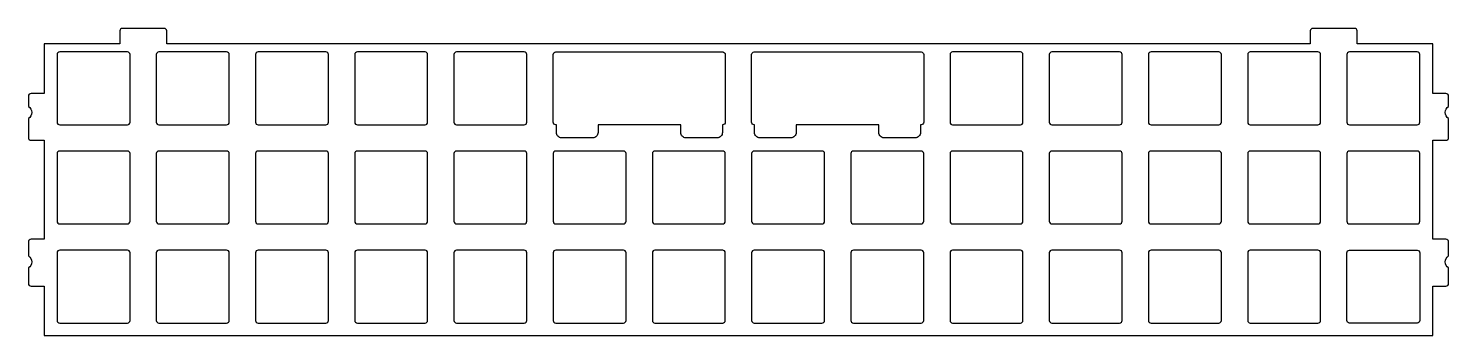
# Model space of a CAD drawing. Header units: millimetres. Extents: x -232 to 41, y 10 to 69.
import ezdxf

# ---------------------------------------------------------------- set-up
doc = ezdxf.new("R2010")
doc.units = ezdxf.units.MM
doc.layers.get('0').update_dxf_attribs({"linetype": 'CONTINUOUS'})

msp = doc.modelspace()

# ---------------------------------------------------------------- linework, layer by layer
for points in [[(-231.6, 19.64, 0.414214), (-231.1, 19.14), (-228.6, 19.14), (-228.6, 9.62), (38.1, 9.62), (38.1, 19.14), (40.6, 19.14, 0.414214), (41.1, 19.64), (41.1, 22.63, -0.563093), (41.1, 24.94), (41.1, 27.64, 0.414214), (40.6, 28.14), (38.1, 28.14), (38.1, 47.16), (40.6, 47.16, 0.414214), (41.1, 47.66), (41.1, 51.36, -0.563093), (41.1, 53.67), (41.1, 55.66, 0.414214), (40.6, 56.16), (38.1, 56.16), (38.1, 65.68), (23.54, 65.68), (23.54, 68.18, 0.414214), (23.04, 68.68), (15.04, 68.68, 0.414214), (14.54, 68.18), (14.54, 65.68), (-23.11, 65.68), (-167.39, 65.68), (-205.04, 65.68), (-205.04, 68.18, 0.414214), (-205.54, 68.68), (-213.54, 68.68, 0.414214), (-214.04, 68.18), (-214.04, 65.68), (-228.6, 65.68), (-228.6, 56.16), (-231.1, 56.16, 0.414214), (-231.6, 55.66), (-231.6, 53.67, -0.563093), (-231.6, 51.36), (-231.6, 47.66, 0.414214), (-231.1, 47.16), (-228.6, 47.16), (-228.6, 28.14), (-231.1, 28.14, 0.414214), (-231.6, 27.64), (-231.6, 24.94, -0.563093), (-231.6, 22.63)], [(-212.59, 50.15, 0.414214), (-212.09, 50.65), (-212.09, 63.65, 0.414214), (-212.59, 64.15), (-225.59, 64.15, 0.414214), (-226.09, 63.65), (-226.09, 50.65, 0.414214), (-225.59, 50.15)], [(-206.54, 64.15, 0.414214), (-207.04, 63.65), (-207.04, 50.65, 0.414214), (-206.54, 50.15), (-193.54, 50.15, 0.414214), (-193.04, 50.65), (-193.04, 63.65, 0.414214), (-193.54, 64.15)], [(-187.99, 50.65, 0.414214), (-187.49, 50.15), (-174.49, 50.15, 0.414214), (-173.99, 50.65), (-173.99, 63.65, 0.414214), (-174.49, 64.15), (-187.49, 64.15, 0.414214), (-187.99, 63.65)], [(-168.94, 50.65, 0.414214), (-168.44, 50.15), (-155.44, 50.15, 0.414214), (-154.94, 50.65), (-154.94, 63.65, 0.414214), (-155.44, 64.15), (-168.44, 64.15, 0.414214), (-168.94, 63.65)], [(-135.89, 63.65, 0.414214), (-136.39, 64.15), (-149.39, 64.15, 0.414214), (-149.89, 63.65), (-149.89, 50.65, 0.414214), (-149.39, 50.15), (-136.39, 50.15, 0.414214), (-135.89, 50.65)], [(-98.29, 50.15), (-98.34, 50.15), (-98.34, 48.65, -0.414214), (-99.34, 47.65), (-105.34, 47.65, -0.414214), (-106.34, 48.65), (-106.34, 50.15), (-122.22, 50.15), (-122.22, 48.65, -0.414214), (-123.22, 47.65), (-129.22, 47.65, -0.414214), (-130.22, 48.65), (-130.22, 50.15), (-130.34, 50.15, -0.414214), (-130.84, 50.65), (-130.84, 63.65, -0.414214), (-130.34, 64.15), (-98.29, 64.15, -0.414214), (-97.79, 63.65), (-97.79, 50.65, -0.414214)], [(-92.73, 50.65), (-92.73, 63.65, -0.414214), (-92.23, 64.15), (-60.18, 64.15, -0.414214), (-59.68, 63.65), (-59.68, 50.65, -0.414214), (-60.18, 50.15), (-60.31, 50.15), (-60.31, 48.65, -0.414214), (-61.31, 47.65), (-67.31, 47.65, -0.414214), (-68.31, 48.65), (-68.31, 50.15), (-84.18, 50.15), (-84.18, 48.65, -0.414214), (-85.18, 47.65), (-91.18, 47.65, -0.414214), (-92.18, 48.65), (-92.18, 50.15), (-92.23, 50.15, -0.414214)], [(-41.13, 50.15, 0.414214), (-40.63, 50.65), (-40.63, 63.65, 0.414214), (-41.13, 64.15), (-54.13, 64.15, 0.414214), (-54.63, 63.65), (-54.63, 50.65, 0.414214), (-54.13, 50.15)], [(-22.08, 50.15, 0.414214), (-21.58, 50.65), (-21.58, 63.65, 0.414214), (-22.08, 64.15), (-35.08, 64.15, 0.414214), (-35.58, 63.65), (-35.58, 50.65, 0.414214), (-35.08, 50.15)], [(-3.03, 50.15, 0.414214), (-2.53, 50.65), (-2.53, 63.65, 0.414214), (-3.03, 64.15), (-16.03, 64.15, 0.414214), (-16.53, 63.65), (-16.53, 50.65, 0.414214), (-16.03, 50.15)], [(16.02, 50.15, 0.414214), (16.52, 50.65), (16.52, 63.65, 0.414214), (16.02, 64.15), (3.02, 64.15, 0.414214), (2.52, 63.65), (2.52, 50.65, 0.414214), (3.02, 50.15)], [(35.07, 50.15, 0.414214), (35.57, 50.65), (35.57, 63.65, 0.414214), (35.07, 64.15), (22.07, 64.15, 0.414214), (21.57, 63.65), (21.57, 50.65, 0.414214), (22.07, 50.15)], [(-226.09, 31.6, 0.414214), (-225.59, 31.1), (-212.59, 31.1, 0.414214), (-212.09, 31.6), (-212.09, 44.6, 0.414214), (-212.59, 45.1), (-225.59, 45.1, 0.414214), (-226.09, 44.6)], [(-193.54, 31.1, 0.414214), (-193.04, 31.6), (-193.04, 44.6, 0.414214), (-193.54, 45.1), (-206.54, 45.1, 0.414214), (-207.04, 44.6), (-207.04, 31.6, 0.414214), (-206.54, 31.1)], [(-173.99, 44.6, 0.414214), (-174.49, 45.1), (-187.49, 45.1, 0.414214), (-187.99, 44.6), (-187.99, 31.6, 0.414214), (-187.49, 31.1), (-174.49, 31.1, 0.414214), (-173.99, 31.6)], [(-154.94, 44.6, 0.414214), (-155.44, 45.1), (-168.44, 45.1, 0.414214), (-168.94, 44.6), (-168.94, 31.6, 0.414214), (-168.44, 31.1), (-155.44, 31.1, 0.414214), (-154.94, 31.6)], [(-149.89, 31.6, 0.414214), (-149.39, 31.1), (-136.39, 31.1, 0.414214), (-135.89, 31.6), (-135.89, 44.6, 0.414214), (-136.39, 45.1), (-149.39, 45.1, 0.414214), (-149.89, 44.6)], [(-117.34, 31.1, 0.414214), (-116.84, 31.6), (-116.84, 44.6, 0.414214), (-117.34, 45.1), (-130.34, 45.1, 0.414214), (-130.84, 44.6), (-130.84, 31.6, 0.414214), (-130.34, 31.1)], [(-111.29, 45.1, 0.414214), (-111.79, 44.6), (-111.79, 31.6, 0.414214), (-111.29, 31.1), (-98.29, 31.1, 0.414214), (-97.79, 31.6), (-97.79, 44.6, 0.414214), (-98.29, 45.1)], [(-79.23, 31.1, 0.414214), (-78.73, 31.6), (-78.73, 44.6, 0.414214), (-79.23, 45.1), (-92.23, 45.1, 0.414214), (-92.73, 44.6), (-92.73, 31.6, 0.414214), (-92.23, 31.1)], [(-60.18, 31.1, 0.414214), (-59.68, 31.6), (-59.68, 44.6, 0.414214), (-60.18, 45.1), (-73.18, 45.1, 0.414214), (-73.68, 44.6), (-73.68, 31.6, 0.414214), (-73.18, 31.1)], [(-41.13, 31.1, 0.414214), (-40.63, 31.6), (-40.63, 44.6, 0.414214), (-41.13, 45.1), (-54.13, 45.1, 0.414214), (-54.63, 44.6), (-54.63, 31.6, 0.414214), (-54.13, 31.1)], [(-22.08, 31.1, 0.414214), (-21.58, 31.6), (-21.58, 44.6, 0.414214), (-22.08, 45.1), (-35.08, 45.1, 0.414214), (-35.58, 44.6), (-35.58, 31.6, 0.414214), (-35.08, 31.1)], [(-3.03, 31.1, 0.414214), (-2.53, 31.6), (-2.53, 44.6, 0.414214), (-3.03, 45.1), (-16.03, 45.1, 0.414214), (-16.53, 44.6), (-16.53, 31.6, 0.414214), (-16.03, 31.1)], [(16.02, 31.1, 0.414214), (16.52, 31.6), (16.52, 44.6, 0.414214), (16.02, 45.1), (3.02, 45.1, 0.414214), (2.52, 44.6), (2.52, 31.6, 0.414214), (3.02, 31.1)], [(35.07, 31.1, 0.414214), (35.57, 31.6), (35.57, 44.6, 0.414214), (35.07, 45.1), (22.07, 45.1, 0.414214), (21.57, 44.6), (21.57, 31.6, 0.414214), (22.07, 31.1)], [(-212.59, 12.05, 0.414214), (-212.09, 12.55), (-212.09, 25.55, 0.414214), (-212.59, 26.05), (-225.59, 26.05, 0.414214), (-226.09, 25.55), (-226.09, 12.55, 0.414214), (-225.59, 12.05)], [(-206.54, 26.05, 0.414214), (-207.04, 25.55), (-207.04, 12.55, 0.414214), (-206.54, 12.05), (-193.54, 12.05, 0.414214), (-193.04, 12.55), (-193.04, 25.55, 0.414214), (-193.54, 26.05)], [(-173.99, 25.55, 0.414214), (-174.49, 26.05), (-187.49, 26.05, 0.414214), (-187.99, 25.55), (-187.99, 12.55, 0.414214), (-187.49, 12.05), (-174.49, 12.05, 0.414214), (-173.99, 12.55)], [(-155.44, 12.05, 0.414214), (-154.94, 12.55), (-154.94, 25.55, 0.414214), (-155.44, 26.05), (-168.44, 26.05, 0.414214), (-168.94, 25.55), (-168.94, 12.55, 0.414214), (-168.44, 12.05)], [(-149.89, 12.55, 0.414214), (-149.39, 12.05), (-136.39, 12.05, 0.414214), (-135.89, 12.55), (-135.89, 25.55, 0.414214), (-136.39, 26.05), (-149.39, 26.05, 0.414214), (-149.89, 25.55)], [(-116.84, 25.55, 0.414214), (-117.34, 26.05), (-130.34, 26.05, 0.414214), (-130.84, 25.55), (-130.84, 12.55, 0.414214), (-130.34, 12.05), (-117.34, 12.05, 0.414214), (-116.84, 12.55)], [(-98.29, 12.05, 0.414214), (-97.79, 12.55), (-97.79, 25.55, 0.414214), (-98.29, 26.05), (-111.29, 26.05, 0.414214), (-111.79, 25.55), (-111.79, 12.55, 0.414214), (-111.29, 12.05)], [(-79.23, 12.05, 0.414214), (-78.73, 12.55), (-78.73, 25.55, 0.414214), (-79.23, 26.05), (-92.23, 26.05, 0.414214), (-92.73, 25.55), (-92.73, 12.55, 0.414214), (-92.23, 12.05)], [(-60.18, 12.05, 0.414214), (-59.68, 12.55), (-59.68, 25.55, 0.414214), (-60.18, 26.05), (-73.18, 26.05, 0.414214), (-73.68, 25.55), (-73.68, 12.55, 0.414214), (-73.18, 12.05)], [(-41.13, 12.05, 0.414214), (-40.63, 12.55), (-40.63, 25.55, 0.414214), (-41.13, 26.05), (-54.13, 26.05, 0.414214), (-54.63, 25.55), (-54.63, 12.55, 0.414214), (-54.13, 12.05)], [(-22.08, 12.05, 0.414214), (-21.58, 12.55), (-21.58, 25.55, 0.414214), (-22.08, 26.05), (-35.08, 26.05, 0.414214), (-35.58, 25.55), (-35.58, 12.55, 0.414214), (-35.08, 12.05)], [(-3.03, 12.05, 0.414214), (-2.53, 12.55), (-2.53, 25.55, 0.414214), (-3.03, 26.05), (-16.03, 26.05, 0.414214), (-16.53, 25.55), (-16.53, 12.55, 0.414214), (-16.03, 12.05)], [(16.02, 12.05, 0.414214), (16.52, 12.55), (16.52, 25.55, 0.414214), (16.02, 26.05), (3.02, 26.05, 0.414214), (2.52, 25.55), (2.52, 12.55, 0.414214), (3.02, 12.05)], [(22.07, 26.05), (35.07, 26.05, -0.414214), (35.57, 25.55), (35.57, 12.55, -0.414214), (35.07, 12.05), (22.07, 12.05, -0.414214), (21.57, 12.55), (21.57, 25.55, -0.414214)]]:
    msp.add_lwpolyline(points, format="xyb", close=True)

doc.saveas('drawing.dxf')
